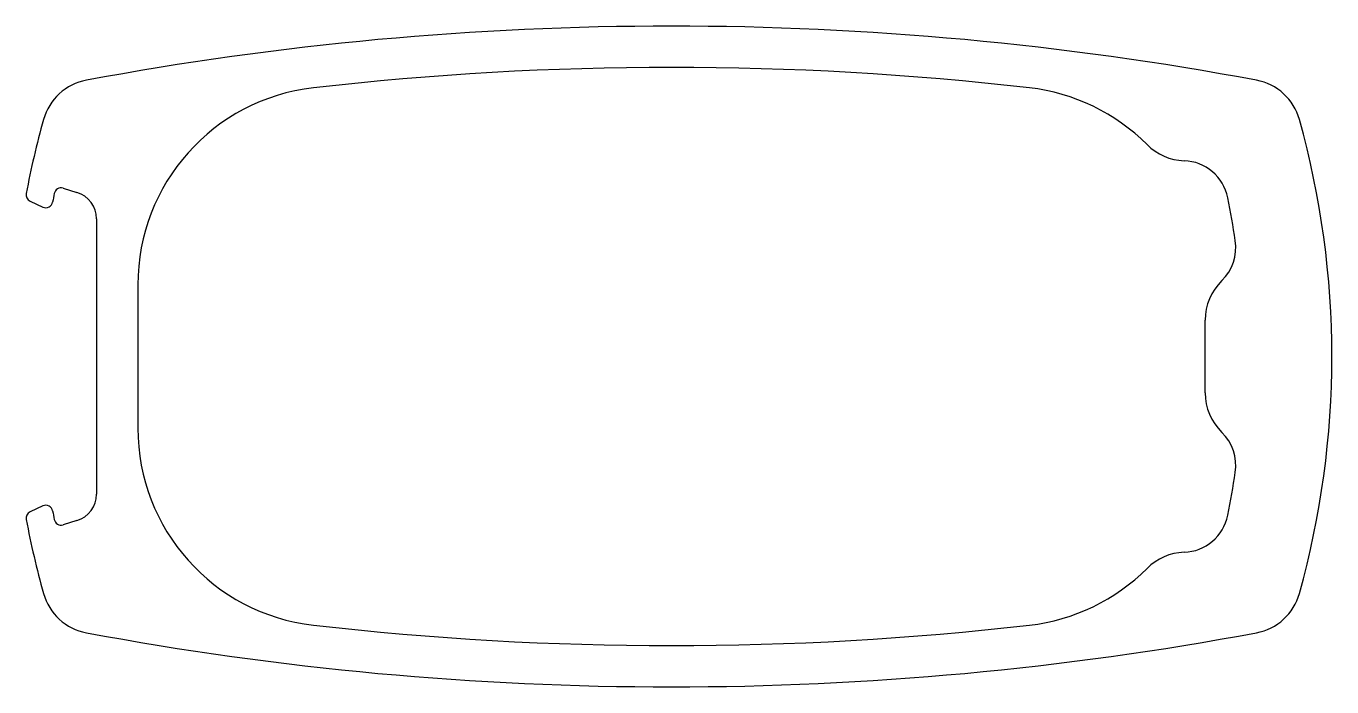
# Model space of a CAD drawing. Extents: x -38.1 to 37.2, y 7.8 to 45.9.
import ezdxf

# ---------------------------------------------------------------- set-up
doc = ezdxf.new("R2010")
doc.units = 0
doc.layers.get('0').update_dxf_attribs({"linetype": 'CONTINUOUS'})

msp = doc.modelspace()

# ---------------------------------------------------------------- linework, layer by layer
for p, q in [((-35.951, 36.56), (-35.149, 36.317)), ((-37.854, 35.815), (-37.114, 35.471)), ((-34.021, 34.797), (-34.021, 18.911)), ((-31.64, 30.989), (-31.64, 22.719)), ((29.935, 24.755), (29.935, 28.953)), ((-37.114, 18.237), (-37.854, 17.893)), ((-35.149, 17.391), (-35.951, 17.148))]:
    msp.add_line(p, q)
for centre, radius, start, end in [((-0.853, -138.246), 184.15, 79.43882, 100.56118), ((-0.853, -138.246), 181.769, 83.47479, 96.52521), ((-34.023, 39.663), 3.175, 100.56118, 164.39759), ((-20.21, 30.989), 11.43, 96.52521, 180), ((18.505, 30.989), 11.43, 44.9917, 83.47479), ((32.317, 39.663), 3.175, 15.60241, 79.43882), ((11.847, 26.854), 50.8, 164.39759, 169.34285), ((-13.553, 26.854), 50.8, 344.39759, 15.60241), ((28.833, 41.315), 3.175, 224.9917, 267.95324), ((28.625, 35.473), 2.671, 11.54915, 87.95324), ((-37.686, 36.175), 0.397, 169.34285, 245), ((11.847, 26.854), 49.213, 168.9888, 169.57327), ((-36.067, 36.177), 0.4, 73.14575, 168.9888), ((-35.609, 34.797), 1.587, 0, 73.14575), ((-36.946, 35.833), 0.4, 245, 349.57327), ((-13.553, 26.854), 45.72, 8.40184, 11.54915), ((29.034, 33.144), 2.671, 314.1967, 8.40184), ((33.11, 28.953), 3.175, 134.1967, 180), ((33.11, 24.755), 3.175, 180, 225.8033), ((-20.21, 22.719), 11.43, 180, 263.47479), ((29.034, 20.564), 2.671, 351.59816, 45.8033), ((-13.553, 26.854), 45.72, 348.45085, 351.59816), ((-35.609, 18.911), 1.588, 286.85425, 0), ((-36.946, 17.875), 0.4, 10.42673, 115), ((-37.686, 17.533), 0.397, 115, 190.65715), ((11.847, 26.854), 50.8, 190.65715, 195.60241), ((11.847, 26.854), 49.213, 190.42673, 191.0112), ((-36.067, 17.531), 0.4, 191.0112, 286.85425), ((28.625, 18.235), 2.671, 272.04676, 348.45085), ((28.833, 12.393), 3.175, 92.04676, 135.0083), ((18.505, 22.719), 11.43, 276.52521, 315.0083), ((-34.023, 14.045), 3.175, 195.60241, 259.43882), ((32.317, 14.045), 3.175, 280.56118, 344.39759), ((-0.853, 191.954), 181.769, 263.47479, 276.52521), ((-0.853, 191.954), 184.15, 259.43882, 280.56118)]:
    msp.add_arc(centre, radius, start, end)

doc.saveas('drawing.dxf')
